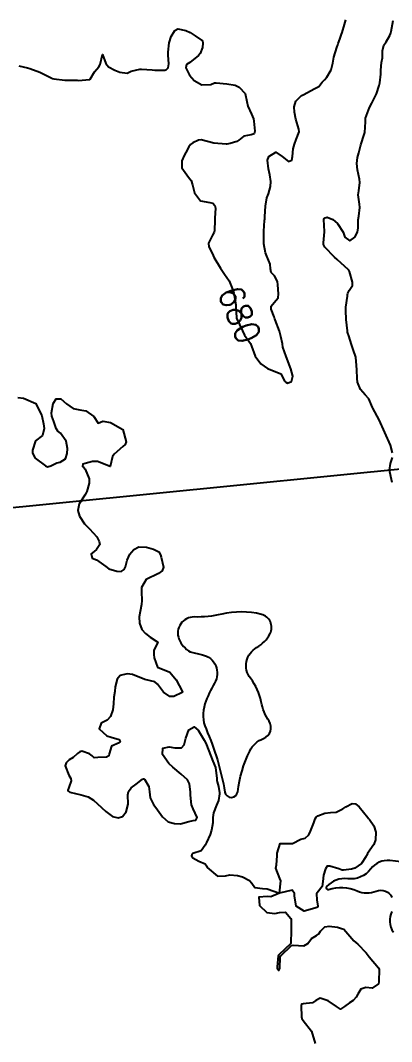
# Model space of a CAD drawing. Header units: metres. Extents: x 298520 to 308411, y 7433745 to 7450750.
# Drawn here: x 301275.9 to 301335.5, y 7443471.7 to 7443635.3 of the extents above; entities that cross this region are included whole.
import ezdxf
from ezdxf.enums import TextEntityAlignment as Align

# ---------------------------------------------------------------- set-up
doc = ezdxf.new("R2010")
doc.units = ezdxf.units.M
doc.header["$LTSCALE"] = 10
doc.linetypes.add('CONTINUO', pattern=[0])
doc.linetypes.add('DASHED', pattern=[0.75, 0.5, -0.25])
for name, color, linetype in [('Cotas', 45, 'Continuous'), ('Curvas de Nivel 1m', 11, 'Continuous'), ('Curvas de Nivel 5m', 15, 'Continuous'), ('Hidrografia', 140, 'Continuous'), ('TEXTO', 45, 'Continuous'), ('Vias Secundárias', 230, 'DASHED')]:
    doc.layers.add(name, color=color, linetype=linetype)
doc.styles.add('Style-STANDARD', font='STANDARD.shx')

msp = doc.modelspace()

# ---------------------------------------------------------------- linework, layer by layer
at = {"layer": 'Curvas de Nivel 1m', "elevation": 681, "flags": 128}
for points in [[(301335.6, 7443565.99), (301335.29, 7443567.25), (301334.38, 7443569.26), (301333.46, 7443571.27), (301332.43, 7443573.16), (301332.39, 7443573.24), (301332.38, 7443573.28), (301331.79, 7443574.64), (301331.24, 7443575.3), (301330.47, 7443576.16), (301329.97, 7443577.32), (301329.91, 7443577.89), (301329.87, 7443579.32), (301329.85, 7443579.98), (301329.71, 7443581.32), (301329.31, 7443582.55), (301329.02, 7443583.33), (301328.57, 7443584.76), (301328.43, 7443585.19), (301328.39, 7443585.33), (301328.36, 7443585.55), (301328.18, 7443587.34), (301328.1, 7443588.82), (301328.12, 7443589.34), (301328.38, 7443591.07), (301328.4, 7443591.33), (301328.43, 7443591.55), (301328.65, 7443591.99), (301329.2, 7443592.79), (301329.21, 7443593.32), (301328.69, 7443595.06), (301328.6, 7443595.24), (301328.53, 7443595.33), (301326.72, 7443596.97), (301326.3, 7443597.36), (301324.74, 7443598.94), (301324.53, 7443599.38), (301324.51, 7443599.62), (301324.72, 7443601.38), (301324.71, 7443601.43), (301324.6, 7443603.38), (301324.65, 7443603.53), (301324.8, 7443603.63), (301325.15, 7443603.73), (301326.01, 7443603.36), (301326.78, 7443602.73), (301327.67, 7443601.34), (301327.93, 7443600.52), (301328.75, 7443599.96), (301329.56, 7443600.52), (301329.99, 7443601.32), (301330.07, 7443602.02), (301330.09, 7443603.32), (301330.21, 7443603.91), (301330.36, 7443605.31), (301330.3, 7443605.84), (301330.1, 7443607.32), (301330.18, 7443607.99), (301330.38, 7443609.31), (301330.33, 7443609.85), (301330, 7443611.32), (301329.89, 7443612.33), (301330.01, 7443613.32), (301330.2, 7443614.03), (301330.54, 7443615.31), (301330.62, 7443615.63), (301330.95, 7443616.67), (301331.15, 7443617.31), (301331.29, 7443618.99), (301331.27, 7443619.31), (301331.29, 7443619.61), (301331.9, 7443621.3), (301332.29, 7443622.01), (301332.95, 7443623.28), (301333.04, 7443623.49), (301333.47, 7443624.86), (301333.55, 7443625.27), (301333.7, 7443626.64), (301333.73, 7443627.27), (301333.84, 7443628.53), (301333.97, 7443629.27), (301334, 7443630.38), (301334.2, 7443631.27), (301334.58, 7443631.82), (301335.15, 7443632.82), (301335.27, 7443633.13), (301335.31, 7443633.26), (301335.36, 7443633.46), (301335.7, 7443635.25)], [(301275.53, 7443574.88), (301276.44, 7443574.75), (301278.43, 7443573.93), (301279.37, 7443571.92), (301279.64, 7443570.67), (301279.75, 7443569.92), (301279.5, 7443568.79), (301278.36, 7443567.93), (301277.87, 7443566.41), (301277.89, 7443565.93), (301278.33, 7443565.16), (301279.97, 7443563.91), (301280.31, 7443563.77), (301280.85, 7443563.9), (301281.81, 7443564.4), (301282.32, 7443564.51), (301283.18, 7443565.03), (301283.42, 7443565.87), (301283.5, 7443566.72), (301283.3, 7443567.87), (301282.38, 7443569.13), (301281.96, 7443569.46), (301281.66, 7443569.89), (301281.3, 7443571), (301280.96, 7443571.9), (301280.91, 7443572.4), (301281.19, 7443573.9), (301281.67, 7443574.67), (301282.44, 7443574.64), (301283.35, 7443573.87), (301284.43, 7443573.12), (301285.47, 7443572.89), (301286.42, 7443572.71), (301287.71, 7443571.82), (301288.4, 7443570.77), (301289.16, 7443571.05), (301290.4, 7443570.84), (301292.38, 7443569.76), (301292.88, 7443567.75), (301292.76, 7443567.36), (301292.36, 7443567.01), (301290.96, 7443565.78), (301290.72, 7443565.4), (301290.31, 7443563.79), (301288.32, 7443564.61), (301287.53, 7443564.61), (301286.32, 7443564.29), (301285.97, 7443564.19), (301285.89, 7443563.84), (301286.11, 7443563.63), (301286.31, 7443563.4), (301286.99, 7443561.82), (301286.98, 7443561.12), (301286.62, 7443559.83), (301286.51, 7443559.57), (301286.26, 7443559.24), (301285.36, 7443557.84), (301285.16, 7443556.77), (301285.4, 7443555.84), (301286.2, 7443554.63), (301287.01, 7443553.82), (301288.18, 7443552.54), (301288.59, 7443551.81), (301288.66, 7443551.31), (301288.15, 7443550.52), (301287.75, 7443550.22), (301287.27, 7443549.82), (301287.47, 7443549.15), (301288.13, 7443548.88), (301289.65, 7443547.79), (301290.12, 7443547.44), (301291.38, 7443547.04), (301292.12, 7443547.01), (301292.56, 7443547.31), (301292.78, 7443547.75), (301293.08, 7443548.8), (301293.49, 7443549.75), (301293.78, 7443550.11), (301294.15, 7443550.51), (301294.95, 7443550.95), (301296.16, 7443550.89), (301297.29, 7443550.57), (301298.15, 7443550.14), (301298.4, 7443549.69), (301298.53, 7443549.29), (301298.89, 7443547.68), (301298.69, 7443547.11), (301298.11, 7443546.67), (301296.1, 7443545.72), (301295.37, 7443544.45), (301295.35, 7443543.73), (301295.42, 7443542.36), (301295.37, 7443541.73), (301295.15, 7443540.61), (301294.97, 7443539.73), (301295.02, 7443538.72), (301295.41, 7443537.73), (301296, 7443537.07), (301296.74, 7443536.46), (301297.98, 7443535.69), (301297.34, 7443534.32), (301297.33, 7443533.7), (301297.4, 7443533.15), (301297.93, 7443531.69), (301299.92, 7443530.9), (301300.93, 7443529.66), (301301.88, 7443527.82), (301301.93, 7443527.7), (301301.92, 7443527.65), (301301.88, 7443527.61), (301300.54, 7443527), (301299.88, 7443526.98), (301298.87, 7443527.68), (301297.9, 7443528.97), (301297.5, 7443529.3), (301295.91, 7443529.72), (301293.92, 7443530.5), (301293.05, 7443530.62), (301291.92, 7443530.32), (301291.46, 7443529.77), (301291.15, 7443528.52), (301291.06, 7443527.77), (301290.95, 7443526.85), (301290.85, 7443525.78), (301290.77, 7443524.86), (301290.41, 7443523.78), (301289.83, 7443523.19), (301288.92, 7443522.7), (301288.59, 7443521.8), (301289.8, 7443520.67), (301290.49, 7443520.47), (301291.8, 7443520.09), (301291.95, 7443519.76), (301291.91, 7443519.64), (301291.79, 7443519.57), (301290.55, 7443519.01), (301290.18, 7443517.79), (301290.1, 7443517.45), (301289.76, 7443517.27), (301288.37, 7443517.19), (301287.76, 7443517.16), (301287.44, 7443517.5), (301287.04, 7443517.82), (301285.77, 7443518.21), (301285.47, 7443518.14), (301285.12, 7443517.85), (301284.39, 7443517.22), (301283.75, 7443516.81), (301283.26, 7443516.35), (301283.11, 7443515.87), (301283.72, 7443514.38), (301284.03, 7443513.86), (301284.09, 7443513.47), (301283.7, 7443512.42), (301283.56, 7443511.99), (301283.57, 7443511.86), (301283.69, 7443511.74), (301283.87, 7443511.68), (301285.69, 7443511.25), (301286.79, 7443510.93), (301287.68, 7443510.36), (301288.29, 7443509.8), (301289.65, 7443508.56), (301290.71, 7443507.78), (301291.64, 7443507.54), (301292.32, 7443507.76), (301292.9, 7443508.5), (301293.22, 7443509.75), (301293.17, 7443511.23), (301293.26, 7443511.75), (301293.7, 7443512.34), (301294.49, 7443512.95), (301295.54, 7443513.72), (301295.66, 7443513.78), (301295.71, 7443513.78), (301295.82, 7443513.72), (301296.55, 7443512.55), (301296.63, 7443511.71), (301296.73, 7443510.75), (301297.3, 7443509.7), (301297.67, 7443509.21), (301298.74, 7443507.68), (301299.64, 7443506.92), (301300.65, 7443506.64), (301301.63, 7443506.6), (301302.94, 7443506.94), (301303.64, 7443507.11), (301304.09, 7443507.16), (301304.3, 7443507.61), (301303.66, 7443508.99), (301303.4, 7443509.62), (301303.23, 7443511.17), (301303.19, 7443511.63), (301303.05, 7443512.97), (301302.72, 7443513.63), (301301.73, 7443514.56), (301300.37, 7443515.66), (301299.75, 7443516.23), (301298.7, 7443517.68), (301298.76, 7443518.7), (301299.78, 7443518.92), (301300.69, 7443518.75), (301301.78, 7443518.77), (301302.21, 7443519.22), (301302.33, 7443519.64), (301302.48, 7443520.32), (301302.97, 7443521.63), (301303.82, 7443522.11), (301304.47, 7443521.61), (301305.4, 7443520), (301305.61, 7443519.6), (301305.79, 7443519.25), (301306.43, 7443517.59), (301306.79, 7443516.62), (301307.21, 7443515.58), (301307.45, 7443513.84), (301307.44, 7443513.57), (301307.47, 7443513.33), (301307.7, 7443512.54), (301307.88, 7443511.57), (301307.89, 7443511.37), (301307.68, 7443510.31), (301307.39, 7443509.57), (301306.88, 7443508.36), (301306.8, 7443507.58), (301306.79, 7443506.74), (301306.6, 7443505.59), (301306.35, 7443504.85), (301305.77, 7443503.6), (301305.59, 7443503.15), (301304.91, 7443502.27), (301303.57, 7443501.82), (301303.42, 7443501.62), (301303.38, 7443501.44), (301303.57, 7443501.12), (301304.57, 7443500.6), (301305.56, 7443500.2), (301305.79, 7443499.83), (301305.91, 7443499.6), (301307.53, 7443498.22), (301308.83, 7443498.27), (301309.54, 7443498.41), (301310.77, 7443498.3), (301311.53, 7443498.11), (301312.68, 7443497.51), (301313.07, 7443497.06), (301313.51, 7443496.37), (301314.76, 7443496.24), (301315.51, 7443496.15), (301317.5, 7443495.46), (301317.67, 7443497.46), (301317.53, 7443497.81), (301316.87, 7443499.47), (301316.99, 7443500.03), (301317.12, 7443501.46), (301317.13, 7443501.91), (301317.59, 7443503.46), (301319.59, 7443503.43), (301320.88, 7443504.14), (301321.61, 7443504.28), (301322.2, 7443504.81), (301322.44, 7443505.4), (301322.99, 7443506.74), (301323.22, 7443507.39), (301323.36, 7443507.67), (301323.65, 7443507.86), (301324.73, 7443508.3), (301325.65, 7443508.4), (301326.57, 7443508.44), (301327.66, 7443508.97), (301328.11, 7443509.33), (301329.12, 7443509.86), (301329.67, 7443509.77), (301330.23, 7443509.3), (301331.65, 7443507.59), (301331.77, 7443507.42), (301331.89, 7443507.29), (301332.63, 7443506.28), (301332.91, 7443505.27), (301332.88, 7443504), (301332.58, 7443503.28), (301331.58, 7443501.84), (301331.41, 7443501.46), (301331.33, 7443501.29), (301330.61, 7443500.25), (301329.55, 7443499.47), (301329.05, 7443499.32), (301327.72, 7443499.17), (301327.55, 7443499.18), (301326.97, 7443499.35), (301325.56, 7443499.82), (301325.13, 7443499.79), (301324.87, 7443499.37), (301324.53, 7443498.38), (301324.42, 7443497.37), (301324.32, 7443496.57), (301323.5, 7443495.51), (301323.41, 7443495.38), (301323.49, 7443494.42), (301323.64, 7443493.38), (301323.59, 7443493.26), (301323.47, 7443493.21), (301323.13, 7443493.05), (301321.46, 7443492.6), (301320.17, 7443493.42), (301319.87, 7443495.05), (301319.88, 7443495.43), (301319.51, 7443495.97), (301317.5, 7443495.46), (301316.08, 7443494.89), (301315.49, 7443494.93), (301314.16, 7443494.83), (301314.25, 7443493.49), (301315.46, 7443492.38), (301316.72, 7443492.2), (301317.46, 7443492.39), (301318.47, 7443492.45), (301319.32, 7443491.43), (301319.33, 7443491.31), (301319.37, 7443489.43), (301319.32, 7443487.52), (301319.28, 7443487.43), (301317.38, 7443485.59), (301317.32, 7443485.53), (301317.29, 7443485.46), (301317.12, 7443483.69), (301317.13, 7443483.46), (301317.35, 7443483.1), (301317.52, 7443483.46), (301317.6, 7443485.24), (301317.67, 7443485.46), (301319.4, 7443487.11), (301319.67, 7443487.16), (301321.4, 7443487.05), (301322.03, 7443487.4), (301322.6, 7443488.2), (301323.42, 7443488.7), (301323.81, 7443488.99), (301324.08, 7443489.37), (301324.74, 7443490.07), (301325.44, 7443490.22), (301326.78, 7443490.01), (301327.44, 7443489.84), (301327.79, 7443489.69), (301328.12, 7443489.33), (301329.41, 7443487.86), (301330.04, 7443487.3), (301331.39, 7443485.9), (301331.88, 7443485.29), (301333.36, 7443483.51), (301333.44, 7443483.27), (301333.42, 7443481.35), (301333.41, 7443481.27), (301333.33, 7443480.94), (301332.32, 7443480.28), (301331.32, 7443480.35), (301330.5, 7443480.12), (301330.02, 7443479.3), (301329.78, 7443478.83), (301329.3, 7443478.31), (301328.68, 7443477.93), (301327.9, 7443477.33), (301327.28, 7443476.91), (301326.61, 7443477.35), (301325.3, 7443478.25), (301324.02, 7443478.67), (301323.3, 7443478.3), (301322.77, 7443477.92), (301321.29, 7443477.76), (301321, 7443477.7), (301320.94, 7443477.41), (301320.99, 7443475.69), (301321.05, 7443475.41), (301321.26, 7443475.07), (301322.6, 7443473.4), (301323.21, 7443471.39)], [(301335.57, 7443561.25), (301335.33, 7443562.22), (301335.12, 7443563.25), (301335.29, 7443564.28), (301335.59, 7443565.25)]]:
    msp.add_lwpolyline(points, dxfattribs=at)
at = {"layer": 'Curvas de Nivel 5m', "elevation": 680, "flags": 128}
msp.add_lwpolyline([(301275.68, 7443627.96), (301277.08, 7443627.65), (301277.47, 7443627.56), (301279.07, 7443626.97), (301280.96, 7443625.99), (301281.05, 7443625.95), (301281.28, 7443625.9), (301283.05, 7443625.68), (301284.87, 7443625.67), (301285.05, 7443625.67), (301285.24, 7443625.66), (301287.05, 7443625.79), (301287.08, 7443625.8), (301287.12, 7443625.83), (301287.85, 7443627.04), (301288.5, 7443627.82), (301288.72, 7443628.18), (301289.1, 7443629.81), (301289.62, 7443628.34), (301290.08, 7443627.8), (301291.08, 7443627.31), (301291.86, 7443626.98), (301293.07, 7443626.83), (301293.72, 7443627.11), (301295.08, 7443627.46), (301295.35, 7443627.47), (301297.08, 7443627.34), (301297.49, 7443627.3), (301299.08, 7443627.31), (301299.37, 7443627.39), (301299.64, 7443627.68), (301299.73, 7443628.32), (301299.64, 7443629.68), (301299.63, 7443630.2), (301299.81, 7443631.68), (301300.12, 7443632.69), (301300.69, 7443633.67), (301301.16, 7443633.93), (301302.48, 7443633.65), (301303.15, 7443633.3), (301303.96, 7443632.81), (301305.13, 7443631.99), (301305.21, 7443631.62), (301305.12, 7443630.93), (301304.75, 7443629.98), (301304.49, 7443629.63), (301303.09, 7443628.53), (301302.56, 7443628.18), (301302.48, 7443627.65), (301303.07, 7443626.51), (301303.81, 7443625.63), (301305.05, 7443624.94), (301306.46, 7443625.01), (301307.05, 7443625.24), (301307.35, 7443625.28), (301309.05, 7443625.11), (301310.38, 7443624.88), (301311.04, 7443624.58), (301311.97, 7443623.53), (301312.25, 7443622.29), (301312.38, 7443621.53), (301312.99, 7443620.26), (301313.31, 7443619.52), (301313.38, 7443619.11), (301313.53, 7443617.51), (301313.41, 7443617.07), (301312.95, 7443616.92), (301311.79, 7443616.7), (301310.94, 7443616.07), (301310.64, 7443615.85), (301309.56, 7443615.56), (301309.05, 7443615.45), (301308.93, 7443615.44), (301306.93, 7443615.59), (301304.94, 7443616.11), (301304.5, 7443616.06), (301303.6, 7443615.63), (301303.2, 7443615.37), (301302.93, 7443614.99), (301302.47, 7443614.09), (301302.22, 7443613.65), (301301.8, 7443612.75), (301301.83, 7443611.65), (301302.87, 7443610.16), (301303.3, 7443609.64), (301303.55, 7443608.93), (301303.83, 7443607.63), (301304.82, 7443606.36), (301306.33, 7443606.09), (301306.82, 7443605.97), (301307.13, 7443605.59), (301307.21, 7443605.19), (301307.11, 7443603.59), (301307.09, 7443603.29), (301307.04, 7443601.59), (301307.01, 7443601.34), (301306.76, 7443600.88), (301306.11, 7443599.6), (301306.13, 7443598.99), (301306.73, 7443597.87), (301306.85, 7443597.59), (301306.98, 7443597.33), (301308, 7443595.58), (301308.68, 7443594.63), (301309.42, 7443593.56), (301309.97, 7443592.24), (301310.14, 7443591.56), (301310.47, 7443589.71), (301310.48, 7443589.55), (301310.6, 7443587.55), (301311.55, 7443585.54), (301311.88, 7443584.84), (301312.56, 7443583.91), (301312.81, 7443583.52), (301312.98, 7443583.08), (301313.59, 7443581.51), (301314.51, 7443580.27), (301315.54, 7443579.49), (301316.5, 7443579.15), (301317.68, 7443578.65), (301318.36, 7443577.45), (301318.48, 7443577.3), (301318.74, 7443577.18), (301319.38, 7443577.44), (301319.63, 7443578.3), (301319.29, 7443579.44), (301318.53, 7443581.45), (301318.03, 7443582.94), (301317.94, 7443583.46), (301317.72, 7443584.62), (301317.47, 7443585.47), (301316.8, 7443587.28), (301316.72, 7443587.48), (301316.69, 7443587.56), (301316.61, 7443587.81), (301316.17, 7443589.03), (301316.15, 7443589.48), (301316.63, 7443590.06), (301317.28, 7443590.82), (301317.34, 7443591.46), (301317.24, 7443592.89), (301317.16, 7443593.47), (301316.68, 7443594.35), (301316.12, 7443594.91), (301316.04, 7443595.48), (301315.96, 7443596.23), (301315.44, 7443597.49), (301315.25, 7443598.01), (301314.97, 7443599.5), (301314.96, 7443599.71), (301314.97, 7443601.5), (301315.07, 7443603.21), (301315.11, 7443603.5), (301315.15, 7443603.85), (301315.22, 7443605.49), (301315.46, 7443606.87), (301315.7, 7443607.49), (301316.05, 7443608.67), (301316.08, 7443609.48), (301315.94, 7443610.55), (301315.7, 7443611.49), (301315.55, 7443612.85), (301315.77, 7443613.49), (301316.92, 7443614.14), (301317.9, 7443613.46), (301318.9, 7443612.68), (301319.45, 7443612.9), (301319.59, 7443613.44), (301319.68, 7443614.69), (301319.87, 7443615.44), (301320.17, 7443616.21), (301320.61, 7443617.43), (301320.58, 7443617.82), (301320.08, 7443619.44), (301319.88, 7443620.56), (301319.85, 7443621.44), (301320.1, 7443622.35), (301321.03, 7443623.24), (301321.15, 7443623.3), (301321.39, 7443623.42), (301323.04, 7443624.3), (301323.77, 7443624.67), (301324.34, 7443625.39), (301324.69, 7443625.75), (301325.06, 7443626.15), (301325.74, 7443627.37), (301326.02, 7443628.43), (301326.21, 7443629.36), (301326.69, 7443630.93), (301326.83, 7443631.35), (301326.9, 7443631.58), (301327.14, 7443632.26), (301327.42, 7443633.07), (301327.52, 7443633.35), (301327.9, 7443634.61), (301328.14, 7443635.34)], dxfattribs=at)
at = {"layer": 'Hidrografia'}
msp.add_lwpolyline([(301303.17, 7443534.11), (301305.12, 7443533.67, -0.509201), (301307.08, 7443529.13, 0.051686), (301305.53, 7443525.78, 0.187351), (301305.7, 7443521.78, -0.061212), (301308.72, 7443511.68, 0.863951), (301310.78, 7443511.73, -0.081605), (301312.7, 7443518.23, -0.193119), (301314.93, 7443520.26, 0.481378), (301315.82, 7443523, -0.096566), (301314.54, 7443526.13, 0.11669), (301312.82, 7443529.89, -0.459838), (301313.82, 7443534.82, 0.148268), (301315.98, 7443537.06, 0.483361), (301314.58, 7443540.13, 0.119021), (301308.22, 7443540.17, -0.06282), (301303.8, 7443539.71, 0.536377), (301301.37, 7443536.2, 0.16805)], format="xyb", close=True, dxfattribs=at)
for points in [[(301342.28, 7443499.44, 0.040647), (301335.16, 7443500.71, 0.26237), (301332.11, 7443499.36, -0.270549), (301328.41, 7443497.78, 0.244532), (301325.03, 7443496.53, 0.77557), (301325.35, 7443496.05, -0.190258), (301329.93, 7443495.85, 0.206526), (301332.99, 7443495.8, -0.407359), (301335.51, 7443494.8, -0.218829)], [(301335.48, 7443492.55, 0.268488), (301335.74, 7443489.25, 0.026267)]]:
    msp.add_lwpolyline(points, format="xyb", dxfattribs=at)
at = {"layer": 'TEXTO', "linetype": 'CONTINUO'}
msp.add_polyline3d([(301212.96, 7443551.13, 0), (301423.3, 7443572.06, 0)], dxfattribs=at)
at = {"layer": 'Vias Secundárias'}
msp.add_lwpolyline([(301465.55, 7442973.32, 0), (301478.59, 7442967.28, -0.011668)], format="xyb", dxfattribs=at)

# ---------------------------------------------------------------- texts
at = {"layer": 'Cotas', "style": 'Style-STANDARD'}
msp.add_text('680', height=4, rotation=292.2438, dxfattribs=at).set_placement((301311.09, 7443588.15, 680), align=Align.MIDDLE_CENTER)

doc.saveas('drawing.dxf')
